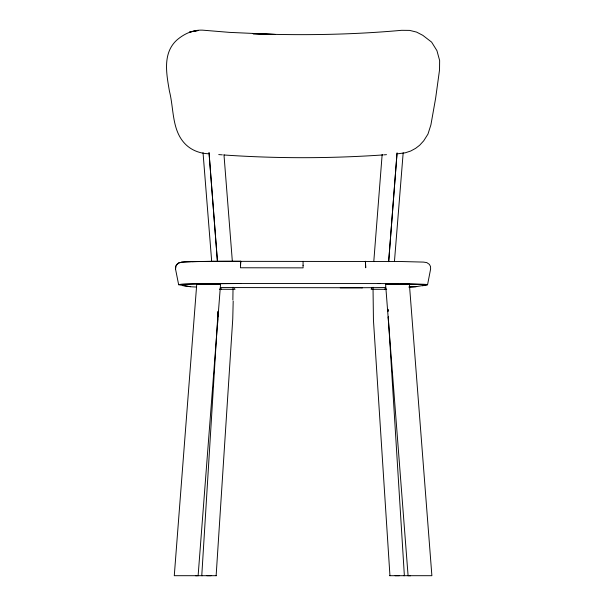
<?xml version="1.0" encoding="UTF-8"?>
<svg xmlns="http://www.w3.org/2000/svg" width="606" height="606" viewBox="0 0 606 606"><rect width="100%" height="100%" fill="white"/><g stroke="black" fill="none" stroke-linecap="round" stroke-linejoin="round"><path stroke-width="0.91" d="M373.023 287.282L373.44 320.059L389.946 575.692M232.871 300.015L233.037 287.244M233.189 301.084L232.757 318.938L216.137 575.692M240.438 265.337L240.771 261.247A63.266 1.28 0.1 0 0 181.035 262.436M196.079 287.017A79.75 1.394 0 0 1 190.42 286.706L178.649 284.729L175.528 269.056L175.626 266.488C176.475 264.14 178.581 262.443 181.141 262.436L178.626 262.943L176.134 265.542M217.615 323.551L217.796 318.839M217.865 316.961L218.077 311.302L201.768 575.692L202.328 575.692M388.651 261.678L397.089 152.803M373.788 261.534L382.159 154.424M388.696 261.481L396.991 153.477M198.117 575.692L220.554 284.138L204.57 283.896L196.753 284.025L174.278 575.692L216.471 575.692M394.483 261.05L403.179 152.757M385.56 287.168L384.871 289.183L386.658 289.259M175.528 269.056L175.982 266.42M408.891 287.039L416.087 286.668L427.563 284.699L430.608 269.056L430.54 266.587L429.396 264.383L426.775 262.595L423.511 262.095L401.733 261.534L213.562 261.322M371.834 287.903L371.107 289.327L386.636 289.304M240.771 261.247L240.43 267.769L303.083 267.867L303.068 265.276M178.649 284.729L179.262 284.502A65.91 1.151 0 0 1 240.726 283.525L380.113 283.563M422.458 285.797L427.563 284.699L390.067 283.631M389.681 575.692L431.881 575.692L409.376 284.017L401.71 284.229M398.104 153.75L405.3 152.795L410.739 151.008L415.595 148.364L419.64 145.258L423.715 140.812L427.957 134.108L430.904 124.866L435.631 98.263L439.524 69.97L439.638 60.517L436.934 50.654L431.616 42.125L422.821 35.337L416.564 32.088L409.626 30.391L401.581 30.315C352.23 34.792 302.599 35.519 253.103 33.777L275.26 34.436L229.53 32.376L204.563 30.315C194.231 29.126 184.353 33.481 176.694 40.201C162.302 53.449 166.552 74.311 169.453 91.286C174.066 109.178 171.589 131.404 186.353 145.099C192.246 150.53 200.078 153.371 208.032 153.75M408.088 575.692L385.583 284.138L409.376 284.017M179.187 284.525L181.512 284.328A69.092 1.204 0 0 1 202.472 283.782L240.726 283.525M383.818 154.863L386.499 154.659M382.924 154.939C330.073 158.552 276.98 158.643 224.129 154.992M398.915 284.282L385.583 284.138M220.554 284.138L196.753 284.025M196.223 575.692L195.677 575.7L198.253 575.692M340.261 287.827L362.426 287.759L220.493 287.547L221.273 289.183L219.478 289.259L235.037 289.327L234.461 288.486M211.032 575.692L206.843 575.692M399.324 575.692L395.104 575.692M407.891 575.692L410.459 575.7L409.921 575.692M403.808 575.692L404.369 575.692L388.272 316.84L388.522 323.331M378.242 283.555L390.726 283.638M400.558 283.744L410.194 283.896A65.91 1.151 0 0 1 427.563 284.699M218.743 154.583L222.319 154.863M182.436 285.585L190.42 286.706M223.97 154.651L232.325 261.05M203.033 152.682L211.661 261.072M217.44 261.527L209.025 152.614L217.41 261.065M303.068 261.353L303.068 265.42M384.628 287.524A74.659 1.242 0 0 1 361.812 287.729M191.784 261.671A63.478 1.273 0.2 0 1 213.85 261.337M181.118 262.246A63.312 1.303 0.2 0 1 190.67 261.656M416.087 286.668A79.757 1.394 0 0 1 409.202 287.047M192.094 31.557L189.572 32.088L198.17 30.505L192.094 31.557M365.501 261.656L365.365 261.247L365.706 267.769L365.501 261.656M388.067 311.196L387.992 309.325L388.06 311.211"/></g></svg>
